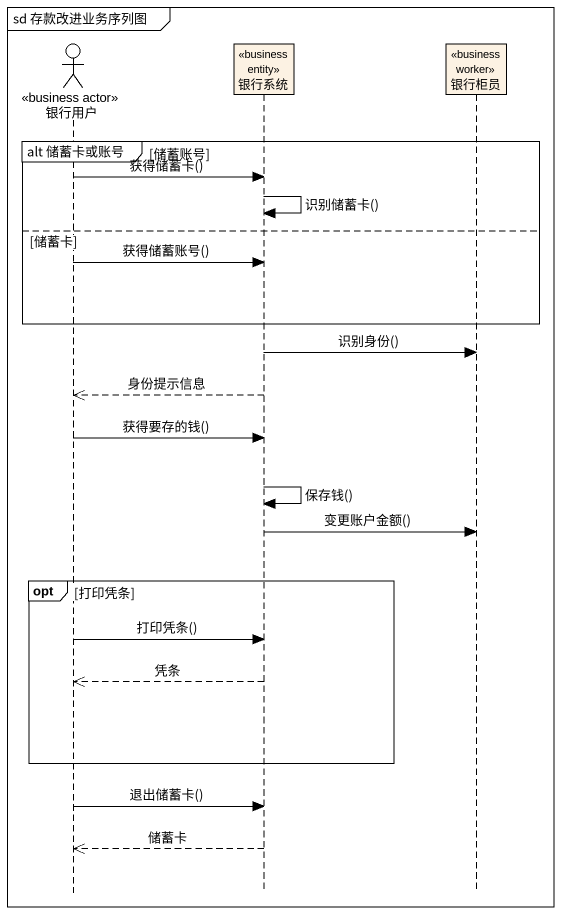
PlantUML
@startuml
mainframe sd 存款改进业务序列图
hide footbox
actor 银行用户 <<business actor>>
participant 银行系统 <<business entity>>
participant 银行柜员 <<business worker>>

group alt 储蓄卡或账号 [储蓄账号]
  银行用户 -> 银行系统 : 获得储蓄卡()
  银行系统 -> 银行系统 : 识别储蓄卡()
else 储蓄卡
  银行用户 -> 银行系统 : 获得储蓄账号()
end
银行系统 -> 银行柜员 : 识别身份()
银行系统 -->> 银行用户 : 身份提示信息
银行用户 -> 银行系统 : 获得要存的钱()
银行系统 -> 银行系统 : 保存钱()
银行系统 -> 银行柜员 : 变更账户金额()
opt 打印凭条
  银行用户 -> 银行系统 : 打印凭条()
  银行系统 -->> 银行用户 : 凭条
end
银行用户 -> 银行系统 : 退出储蓄卡()
银行系统 -->> 银行用户 : 储蓄卡
@enduml
